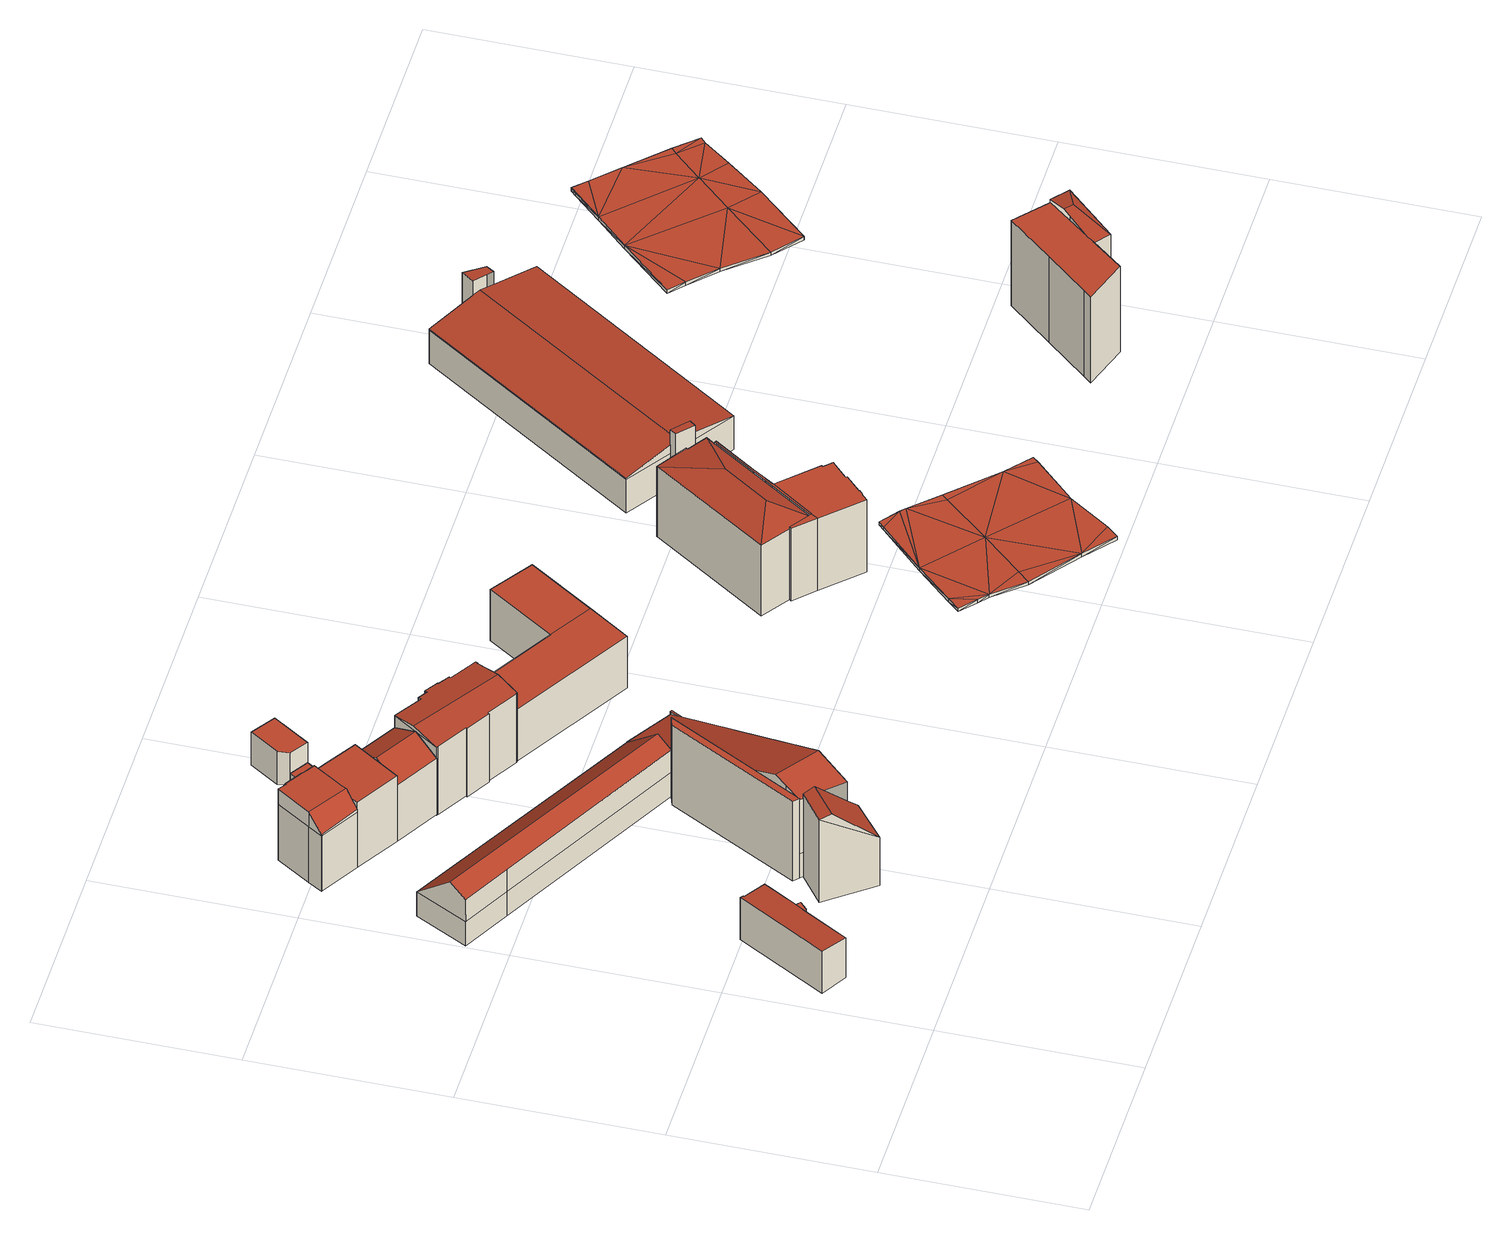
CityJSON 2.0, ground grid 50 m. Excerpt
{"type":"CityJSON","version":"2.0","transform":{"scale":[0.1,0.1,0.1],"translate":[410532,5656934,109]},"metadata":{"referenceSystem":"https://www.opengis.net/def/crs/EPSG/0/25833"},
"CityObjects":{
"building1":{"type":"Building","attributes":{"Gemeindeschluessel":14612000,"Geometrietyp2DReferenz":"3000","function":"31001_9998","roofType":"9999"},"children":["building1-1","building1-2"]},
"building1-1":{"type":"BuildingPart","attributes":{"Dachtyp_tdc":"tdcPolyFlatRoof","Dachneigung":4.95,"QualitaetDacherkennung":79,"Geometrietyp2DReferenz":"3000","measuredHeight":12.9,"roofType":"2100"},"parents":["building1"],"geometry":[{"type":"MultiSurface","lod":"2","boundaries":[[[0,1,2,3]],[[1,4,5,2]],[[4,6,7,5]],[[6,8,9,7]],[[8,10,11,9]],[[10,12,11]],[[13,14,15]],[[13,16,17,14]],[[16,18,19,17]],[[18,0,3,19]],[[18,16,13,10,8,6,4,1,0]],[[3,2,5,7,9,11,20,14,17,19]]],"semantics":{"surfaces":[{"type":"WallSurface"},{"type":"RoofSurface"},{"type":"GroundSurface"}],"values":[0,0,0,0,0,0,0,0,0,0,1,2]}}]},
"building1-2":{"type":"BuildingPart","attributes":{"Dachtyp_tdc":"tdcFreeFormRoof","Dachneigung":35.16,"QualitaetDacherkennung":42,"Geometrietyp2DReferenz":"3000","measuredHeight":11.89,"roofType":"5000"},"parents":["building1"],"geometry":[{"type":"MultiSurface","lod":"2","boundaries":[[[12,21,22,11]],[[21,23,24,22]],[[23,25,26,24]],[[25,27,28,26]],[[27,29,30,28]],[[29,31,32,30]],[[31,33,34,32]],[[33,15,14,34]],[[29,27,25,23,21,12,35]],[[35,15,33,31,29]],[[14,20,11,22,24,26,28,30,32,34]]],"semantics":{"surfaces":[{"type":"WallSurface"},{"type":"RoofSurface"},{"type":"GroundSurface"}],"values":[0,0,0,0,0,0,0,0,1,1,2]}}]},
"building2":{"type":"Building","attributes":{"Dachtyp_tdc":"tdcFreeFormRoof","Gemeindeschluessel":14612000,"Dachneigung":0.15,"QualitaetDacherkennung":58,"Geometrietyp2DReferenz":"3000","measuredHeight":21.71,"function":"31001_9998","roofType":"5000"},"geometry":[{"type":"Solid","lod":"2","boundaries":[[[[36,37,38,39]],[[37,40,41,38]],[[40,42,43,41]],[[42,44,45,43]],[[44,46,47,45]],[[46,48,49,47]],[[48,50,51,49]],[[50,52,53,51]],[[52,54,55,53]],[[54,56,57,55]],[[58,59,60,61,62]],[[54,63,64,56]],[[65,66,67]],[[68,67,66,69,64,63,70,71,59,58]],[[48,59,71,50]],[[50,71,70,52]],[[52,70,63,54]],[[56,64,69,72]],[[72,69,66,65,73]],[[37,68,58,40]],[[36,67,68,37]],[[73,65,67,36]],[[40,58,62,42]],[[42,62,61,44]],[[44,61,60,46]],[[46,60,59,48]],[[57,74,75,39,38,41,43,45,47,49,51,53,55]],[[56,72,74,57]],[[72,73,75,74]],[[73,36,39,75]]]],"semantics":{"surfaces":[{"type":"WallSurface"},{"type":"RoofSurface"},{"type":"GroundSurface"}],"values":[[0,0,0,0,0,0,0,0,0,0,1,1,1,1,0,0,0,0,0,0,0,0,0,0,0,0,2,0,0,0]]}}]},
"building3":{"type":"Building","attributes":{"Dachtyp_tdc":"tdcGableRoof","Gemeindeschluessel":14612000,"Dachneigung":41.76,"QualitaetDacherkennung":6,"Geometrietyp2DReferenz":"3000","measuredHeight":16.7,"function":"31001_9998","roofType":"3100"},"geometry":[{"type":"Solid","lod":"2","boundaries":[[[[76,77,78,79]],[[77,80,81,78]],[[80,82,83,81]],[[82,84,85,83]],[[84,76,79,85]],[[86,87,88,89,90]],[[80,89,88,91]],[[82,91,88,87,84]],[[80,91,82]],[[77,90,89,80]],[[76,86,90,77]],[[84,87,86,76]],[[79,78,81,83,85]]]],"semantics":{"surfaces":[{"type":"WallSurface"},{"type":"RoofSurface"},{"type":"GroundSurface"}],"values":[[0,0,0,0,0,1,1,0,0,0,0,0,2]]}}]},
"building4":{"type":"Building","attributes":{"Dachtyp_tdc":"tdcPolyFlatRoof","Gemeindeschluessel":14612000,"Dachneigung":0,"QualitaetDacherkennung":56,"Geometrietyp2DReferenz":"3000","measuredHeight":20.14,"function":"31001_9998","roofType":"1000"},"geometry":[{"type":"Solid","lod":"2","boundaries":[[[[92,93,75,43]],[[93,94,95,75]],[[94,96,97,95]],[[96,98,99,97]],[[98,92,43,99]],[[98,96,94,93,92]],[[43,75,95,97,99]]]],"semantics":{"surfaces":[{"type":"WallSurface"},{"type":"RoofSurface"},{"type":"GroundSurface"}],"values":[[0,0,0,0,0,1,2]]}}]},
"building5":{"type":"Building","attributes":{"Gemeindeschluessel":14612000,"Geometrietyp2DReferenz":"3000","function":"31001_9998","roofType":"9999"},"children":["building5-1","building5-2","building5-3","building5-4","building5-5"]},
"building5-1":{"type":"BuildingPart","attributes":{"Dachtyp_tdc":"tdcGableRoof","Dachneigung":22.24,"QualitaetDacherkennung":4,"Geometrietyp2DReferenz":"3000","measuredHeight":27.04,"roofType":"3100"},"parents":["building5"],"geometry":[{"type":"MultiSurface","lod":"2","boundaries":[[[100,101,102,103]],[[84,82,83,85]],[[82,104,105,83]],[[106,107,108,109,110]],[[111,112,113,114,115,116,117,118]],[[119,120,121,116,115,122,123,124,104]],[[106,125,123,122,107]],[[107,122,115,114,126,127,128]],[[84,120,119,82]],[[82,119,104]],[[100,111,118,101]],[[103,102,85,83,105,110,109,129]]],"semantics":{"surfaces":[{"type":"WallSurface"},{"type":"RoofSurface"},{"type":"GroundSurface"}],"values":[0,0,0,0,1,1,0,0,0,0,0,2]}}]},
"building5-2":{"type":"BuildingPart","attributes":{"Dachtyp_tdc":"tdcFreeFormRoof","Dachneigung":67.06,"QualitaetDacherkennung":9,"Geometrietyp2DReferenz":"3000","measuredHeight":10.99,"roofType":"5000"},"parents":["building5"],"geometry":[{"type":"MultiSurface","lod":"2","boundaries":[[[130,131,132,133]],[[108,134,135,109]],[[134,130,133,135]],[[136,134,108]],[[137,138,136,108,139]],[[137,139,131]],[[138,137,131,130]],[[136,138,130,134]],[[133,132,129,109,135]]],"semantics":{"surfaces":[{"type":"WallSurface"},{"type":"RoofSurface"},{"type":"GroundSurface"}],"values":[0,0,0,1,1,1,1,1,2]}}]},
"building5-3":{"type":"BuildingPart","attributes":{"Dachtyp_tdc":"tdcGableRoof","Dachneigung":44.33,"QualitaetDacherkennung":6,"Geometrietyp2DReferenz":"3000","measuredHeight":26.11,"roofType":"3100"},"parents":["building5"],"geometry":[{"type":"MultiSurface","lod":"2","boundaries":[[[140,141,142,132,131]],[[141,143,144,142]],[[143,145,111,100,103,144]],[[143,141,146]],[[141,140,126,113,147,146]],[[145,143,146,147]],[[132,142,144,103,129]]],"semantics":{"surfaces":[{"type":"WallSurface"},{"type":"RoofSurface"},{"type":"GroundSurface"}],"values":[0,0,0,0,1,1,2]}}]},
"building5-4":{"type":"BuildingPart","attributes":{"Dachtyp_tdc":"tdcPolyFlatRoof","Dachneigung":0,"QualitaetDacherkennung":0,"Geometrietyp2DReferenz":"3000","measuredHeight":24.32,"roofType":"9999"},"parents":["building5"],"geometry":[{"type":"MultiSurface","lod":"2","boundaries":[[[148,149,150,151,117,121]],[[151,150,152,102,101,118]],[[150,149,153,152]],[[149,148,120,84,85,153]],[[118,117,151]],[[121,120,148]],[[102,152,153,85]],[[101,102,85,84]],[[101,84,120,121,117,118]]],"semantics":{"surfaces":[{"type":"RoofSurface"},{"type":"WallSurface"},{"type":"GroundSurface"},{"type":"ClosureSurface","isClosure":"1","QuelleClosure":"LoD1Solid"}],"values":[0,1,1,1,1,1,2,3,3]}}]},
"building5-5":{"type":"BuildingPart","attributes":{"Dachtyp_tdc":"tdcPolyFlatRoof","Dachneigung":0,"QualitaetDacherkennung":0,"Geometrietyp2DReferenz":"3000","measuredHeight":8.44,"roofType":"1000"},"parents":["building5"],"geometry":[{"type":"MultiSurface","lod":"2","boundaries":[[[125,154,155,156,124]],[[156,155,157,105,104]],[[155,154,158,157]],[[154,125,106,110,158]],[[104,124,156]],[[105,157,158,110]],[[104,105,110,106]],[[104,106,125,124]]],"semantics":{"surfaces":[{"type":"RoofSurface"},{"type":"WallSurface"},{"type":"GroundSurface"},{"type":"ClosureSurface","isClosure":"1","QuelleClosure":"LoD1Solid"}],"values":[0,1,1,1,1,2,3,3]}}]},
"building6":{"type":"Building","attributes":{"Dachtyp_tdc":"tdcFreeFormRoof","Gemeindeschluessel":14612000,"Dachneigung":27.13,"QualitaetDacherkennung":11,"Geometrietyp2DReferenz":"3000","measuredHeight":5.05,"function":"31001_9998","roofType":"5000"},"geometry":[{"type":"Solid","lod":"2","boundaries":[[[[159,160,161,162]],[[163,159,162,164]],[[165,163,164,166]],[[165,166,167]],[[168,169,170,171,172,173,174,175,176,177,178,179,180,181,182,183,184,185,186,160,159,163,165,167,187]],[[168,187,188]],[[169,168,188,189]],[[190,97,95,191,192,193,194,195,196,197,198,199,200,201,202,203,204,205,206,207,208,209,210,211,212]],[[188,187,97,190]],[[187,167,95,97]],[[167,166,191,95]],[[166,164,192,191]],[[164,162,193,192]],[[162,161,194,193]],[[161,213,195,194]],[[213,214,196,195]],[[214,215,197,196]],[[215,216,198,197]],[[216,217,199,198]],[[217,218,200,199]],[[218,219,201,200]],[[219,220,202,201]],[[220,221,203,202]],[[221,222,204,203]],[[222,223,205,204]],[[223,224,206,205]],[[224,225,207,206]],[[225,226,208,207]],[[226,227,209,208]],[[227,228,210,209]],[[228,229,211,210]],[[229,189,212,211]],[[189,188,190,212]],[[170,169,189,229]],[[171,170,229,228]],[[172,171,228,227]],[[173,172,227,226]],[[174,173,226,225]],[[175,174,225,224]],[[176,175,224,223]],[[177,176,223,222]],[[178,177,222,221]],[[179,178,221,220]],[[180,179,220,219]],[[181,180,219,218]],[[182,181,218,217]],[[183,182,217,216]],[[184,183,216,215]],[[185,184,215,214]],[[186,185,214,213]],[[160,186,213,161]]]],"semantics":{"surfaces":[{"type":"RoofSurface"},{"type":"GroundSurface"},{"type":"WallSurface"}],"values":[[0,0,0,0,0,0,0,1,2,2,2,2,2,2,2,2,2,2,2,2,2,2,2,2,2,2,2,2,2,2,2,2,2,0,0,0,0,0,0,0,0,0,0,0,0,0,0,0,0,0,0]]}}]},
"building7":{"type":"Building","attributes":{"Dachtyp_tdc":"tdcGableRoof","Gemeindeschluessel":14612000,"Dachneigung":25.74,"QualitaetDacherkennung":68,"Geometrietyp2DReferenz":"3000","measuredHeight":20.72,"function":"31001_9998","roofType":"3100"},"geometry":[{"type":"Solid","lod":"2","boundaries":[[[[230,231,99,232]],[[231,233,97,99]],[[233,234,235,97]],[[234,230,232,235]],[[233,231,236]],[[230,234,237]],[[231,230,237,236]],[[234,233,236,237]],[[232,99,97,235]]]],"semantics":{"surfaces":[{"type":"WallSurface"},{"type":"RoofSurface"},{"type":"GroundSurface"}],"values":[[0,0,0,0,0,0,1,1,2]]}}]},
"building8":{"type":"Building","attributes":{"Dachtyp_tdc":"tdcPolyFlatRoof","Gemeindeschluessel":14612000,"Dachneigung":0,"QualitaetDacherkennung":65,"Geometrietyp2DReferenz":"3000","measuredHeight":3.81,"function":"31001_9998","roofType":"1000"},"geometry":[{"type":"Solid","lod":"2","boundaries":[[[[238,239,240,241]],[[239,242,243,240]],[[242,244,245,243]],[[244,238,241,245]],[[244,242,239,238]],[[241,240,243,245]]]],"semantics":{"surfaces":[{"type":"WallSurface"},{"type":"RoofSurface"},{"type":"GroundSurface"}],"values":[[0,0,0,0,1,2]]}}]},
"building9":{"type":"Building","attributes":{"Dachtyp_tdc":"tdcFreeFormRoof","Gemeindeschluessel":14612000,"Dachneigung":10.2,"QualitaetDacherkennung":40,"Geometrietyp2DReferenz":"3000","measuredHeight":22.29,"function":"31001_9998","roofType":"5000"},"geometry":[{"type":"Solid","lod":"2","boundaries":[[[[246,247,248,249,250,251,252,253,254,255,256]],[[257,258,259,260,261,262,263,264,265,266,267,268,252,251]],[[250,257,251]],[[268,253,252]],[[269,270,271,272,273,274,275,276,277,278,279,280,281,282,283,284,285,286,287,288,289]],[[249,248,283,282]],[[248,247,284,283]],[[247,246,285,284]],[[246,256,286,285]],[[256,255,287,286]],[[255,254,288,287]],[[254,253,289,288]],[[253,268,269,289]],[[268,267,270,269]],[[267,266,271,270]],[[266,265,272,271]],[[265,264,273,272]],[[264,263,274,273]],[[263,262,275,274]],[[262,261,276,275]],[[261,260,277,276]],[[260,259,278,277]],[[259,258,279,278]],[[258,257,280,279]],[[257,250,281,280]],[[250,249,282,281]]]],"semantics":{"surfaces":[{"type":"RoofSurface"},{"type":"WallSurface"},{"type":"GroundSurface"}],"values":[[0,0,1,1,2,1,1,1,1,1,1,1,1,1,1,1,1,1,1,1,1,1,1,1,1,1]]}}]},
"building10":{"type":"Building","attributes":{"Dachtyp_tdc":"tdcPolyFlatRoof","Gemeindeschluessel":14612000,"Dachneigung":0,"QualitaetDacherkennung":56,"Geometrietyp2DReferenz":"3000","measuredHeight":9.94,"function":"31001_9998","roofType":"1000"},"geometry":[{"type":"Solid","lod":"2","boundaries":[[[[290,291,292,245]],[[291,293,294,292]],[[293,295,296,294]],[[295,297,241,296]],[[297,290,245,241]],[[297,295,293,291,290]],[[245,292,294,296,241]]]],"semantics":{"surfaces":[{"type":"WallSurface"},{"type":"RoofSurface"},{"type":"GroundSurface"}],"values":[[0,0,0,0,0,1,2]]}}]},
"building11":{"type":"Building","attributes":{"name":"B&B Hotel","Gemeindeschluessel":14612000,"Geometrietyp2DReferenz":"3000","function":"31001_2071","roofType":"9999"},"children":["building11-1","building11-2"]},
"building11-1":{"type":"BuildingPart","attributes":{"Dachtyp_tdc":"tdcPolyFlatRoof","Dachneigung":0,"QualitaetDacherkennung":65,"Geometrietyp2DReferenz":"3000","measuredHeight":15.68,"roofType":"1000"},"parents":["building11"],"geometry":[{"type":"MultiSurface","lod":"2","boundaries":[[[298,299,300,301]],[[302,303,304,305]],[[303,298,301,304]],[[303,302,299,298]],[[301,300,305,304]]],"semantics":{"surfaces":[{"type":"WallSurface"},{"type":"RoofSurface"},{"type":"GroundSurface"}],"values":[0,0,0,1,2]}}]},
"building11-2":{"type":"BuildingPart","attributes":{"Dachtyp_tdc":"tdcPolyFlatRoof","Dachneigung":0,"QualitaetDacherkennung":56,"Geometrietyp2DReferenz":"3000","measuredHeight":15.72,"roofType":"1000"},"parents":["building11"],"geometry":[{"type":"MultiSurface","lod":"2","boundaries":[[[306,307,308,300,299]],[[307,309,310,308]],[[309,311,312,310]],[[311,313,302,305,312]],[[313,311,309,307,306]],[[300,308,310,312,305]]],"semantics":{"surfaces":[{"type":"WallSurface"},{"type":"RoofSurface"},{"type":"GroundSurface"}],"values":[0,0,0,0,1,2]}}]},
"building12":{"type":"Building","attributes":{"name":"Leonardo Hotel","Gemeindeschluessel":14612000,"Geometrietyp2DReferenz":"3000","function":"31001_2071","roofType":"9999"},"children":["building12-1","building12-2","building12-3","building12-4","building12-5"]},
"building12-1":{"type":"BuildingPart","attributes":{"Dachtyp_tdc":"tdcPolyFlatRoof","Dachneigung":12.31,"QualitaetDacherkennung":57,"Geometrietyp2DReferenz":"3000","measuredHeight":4.43,"roofType":"2100"},"parents":["building12"],"geometry":[{"type":"MultiSurface","lod":"2","boundaries":[[[314,315,316,317]],[[315,318,319,316]],[[318,320,321,319]],[[320,318,315,314]],[[317,316,319,321]]],"semantics":{"surfaces":[{"type":"WallSurface"},{"type":"RoofSurface"},{"type":"GroundSurface"}],"values":[0,0,0,1,2]}}]},
"building12-2":{"type":"BuildingPart","attributes":{"Dachtyp_tdc":"tdcPolyFlatRoof","Dachneigung":0,"QualitaetDacherkennung":54,"Geometrietyp2DReferenz":"3000","measuredHeight":22.16,"roofType":"1000"},"parents":["building12"],"geometry":[{"type":"MultiSurface","lod":"2","boundaries":[[[322,323,324,325,326,327,328,329,330,331,332,333,334]],[[335,336,337,338,339,340,341,342,343,344,345,346,347]],[[332,331,338,337]],[[331,330,339,338]],[[330,329,340,339]],[[329,328,341,340]],[[328,327,342,341]],[[327,326,343,342]],[[326,325,344,343]],[[325,324,345,344]],[[324,323,346,345]],[[323,322,347,346]],[[322,334,335,347]]],"semantics":{"surfaces":[{"type":"RoofSurface"},{"type":"GroundSurface"},{"type":"WallSurface"}],"values":[0,1,2,2,2,2,2,2,2,2,2,2,2]}}]},
"building12-3":{"type":"BuildingPart","attributes":{"Dachtyp_tdc":"tdcPolyFlatRoof","Dachneigung":0,"QualitaetDacherkennung":30,"Geometrietyp2DReferenz":"3000","measuredHeight":22.2,"roofType":"1000"},"parents":["building12"],"geometry":[{"type":"MultiSurface","lod":"2","boundaries":[[[348,349,350,351,352]],[[353,354,349,348,355]],[[335,352,351,356,336]],[[355,348,352,335,334]]],"semantics":{"surfaces":[{"type":"WallSurface"},{"type":"RoofSurface"},{"type":"GroundSurface"}],"values":[0,1,2,0]}}]},
"building12-4":{"type":"BuildingPart","attributes":{"Dachtyp_tdc":"tdcPolyFlatRoof","Dachneigung":0,"QualitaetDacherkennung":19,"Geometrietyp2DReferenz":"3000","measuredHeight":22.3,"roofType":"1000"},"parents":["building12"],"geometry":[{"type":"MultiSurface","lod":"2","boundaries":[[[357,358,317,359]],[[358,314,317]],[[360,361,332,337,321,320]],[[362,357,359,363,364]],[[362,365,366,361,360,358,357]],[[359,317,321,337,336,356,363]]],"semantics":{"surfaces":[{"type":"WallSurface"},{"type":"RoofSurface"},{"type":"GroundSurface"}],"values":[0,0,0,0,1,2]}}]},
"building12-5":{"type":"BuildingPart","attributes":{"Dachtyp_tdc":"tdcHipRoof","Dachneigung":15.11,"QualitaetDacherkennung":19,"Geometrietyp2DReferenz":"3000","measuredHeight":24.13,"roofType":"3200"},"parents":["building12"],"geometry":[{"type":"MultiSurface","lod":"2","boundaries":[[[350,367,368,351]],[[367,369,370,368]],[[369,371,372,370]],[[371,373,374,372]],[[373,375,376,374]],[[375,377,378,376]],[[377,364,363,378]],[[377,375,373,371,369,379]],[[367,350,380,381]],[[369,367,381,379]],[[380,364,377,379,381]],[[351,368,370,372,374,376,378,363,356]]],"semantics":{"surfaces":[{"type":"WallSurface"},{"type":"RoofSurface"},{"type":"GroundSurface"}],"values":[0,0,0,0,0,0,0,1,1,1,1,2]}}]},
"building13":{"type":"Building","attributes":{"BodenHoehe":115.72,"gemHoehe":0,"BauwerkHoehe":1,"Erfassungsdatum_Objekt":"2021-12-02","Gemeindeschluessel":"14612000","Geometrietyp2DReferenz":"3000","measuredHeight":1,"function":"53001_1800"},"geometry":[{"type":"MultiSurface","lod":"2","boundaries":[[[382,383,384]],[[385,386,387]],[[387,386,383]],[[387,383,388]],[[388,383,389]],[[389,383,382]],[[390,391,392]],[[388,389,393]],[[388,393,390]],[[388,390,392]],[[393,389,394]],[[394,395,393]],[[396,382,384]],[[389,382,396]],[[397,398,399]],[[397,399,400]],[[389,396,398]],[[389,398,397]],[[389,397,394]],[[401,402,396]],[[396,402,398]],[[395,394,397]],[[384,383,403]],[[384,403,404]],[[383,386,405]],[[383,405,403]],[[386,385,406]],[[386,406,405]],[[385,387,407]],[[385,407,406]],[[387,388,408]],[[387,408,407]],[[388,392,409]],[[388,409,408]],[[392,391,410]],[[392,410,409]],[[391,390,411]],[[391,411,410]],[[390,393,412]],[[390,412,411]],[[393,395,413]],[[393,413,412]],[[395,397,414]],[[395,414,413]],[[397,400,415]],[[397,415,414]],[[400,399,416]],[[400,416,415]],[[399,417,416]],[[398,402,418]],[[398,418,417]],[[402,401,419]],[[402,419,418]],[[401,396,420]],[[401,420,419]],[[396,384,404]],[[396,404,420]],[[399,398,417]],[[404,403,421]],[[407,405,406]],[[403,405,407]],[[408,403,407]],[[422,403,408]],[[421,403,422]],[[409,410,411]],[[412,422,408]],[[411,412,408]],[[409,411,408]],[[423,422,412]],[[412,413,423]],[[404,421,420]],[[420,421,422]],[[415,416,414]],[[417,420,422]],[[414,417,422]],[[423,414,422]],[[420,418,419]],[[417,418,420]],[[414,423,413]],[[416,417,414]]],"semantics":{"surfaces":[{"type":"RoofSurface"},{"type":"WallSurface"},{"type":"GroundSurface"}],"values":[0,0,0,0,0,0,0,0,0,0,0,0,0,0,0,0,0,0,0,0,0,0,1,1,1,1,1,1,1,1,1,1,1,1,1,1,1,1,1,1,1,1,1,1,1,1,1,1,1,1,1,1,1,1,1,1,1,1,2,2,2,2,2,2,2,2,2,2,2,2,2,2,2,2,2,2,2,2,2,2]}}]},
"building14":{"type":"Building","attributes":{"name":"Parkhaus Mitte","Gemeindeschluessel":14612000,"Geometrietyp2DReferenz":"3000","function":"31001_2461","roofType":"9999"},"children":["building14-1","building14-2","building14-3"]},
"building14-1":{"type":"BuildingPart","attributes":{"Dachtyp_tdc":"tdcGableRoof","Dachneigung":10.12,"QualitaetDacherkennung":12,"Geometrietyp2DReferenz":"3000","measuredHeight":13.44,"roofType":"3100"},"parents":["building14"],"geometry":[{"type":"MultiSurface","lod":"2","boundaries":[[[424,425,426,427,428,429]],[[430,431,432,428,427,433]],[[434,430,433,435]],[[436,432,431,437]],[[437,431,430,434]],[[424,429,438]],[[439,426,425]],[[440,441,442,443,444,445,446,447]],[[424,438,441,440]],[[436,437,443,442]],[[437,434,444,443]],[[434,435,445,444]],[[439,425,447,446]],[[425,424,440,447]]],"semantics":{"surfaces":[{"type":"RoofSurface"},{"type":"WallSurface"},{"type":"GroundSurface"}],"values":[0,0,1,1,1,1,1,2,1,1,1,1,1,1]}}]},
"building14-2":{"type":"BuildingPart","attributes":{"Dachtyp_tdc":"tdcPolyFlatRoof","Dachneigung":7.95,"QualitaetDacherkennung":53,"Geometrietyp2DReferenz":"3000","measuredHeight":17.54,"roofType":"2100"},"parents":["building14"],"geometry":[{"type":"MultiSurface","lod":"2","boundaries":[[[448,449,450,451]],[[449,452,426,439,446,450]],[[453,448,451,445,435,433]],[[453,452,449,448]],[[451,450,446,445]]],"semantics":{"surfaces":[{"type":"WallSurface"},{"type":"RoofSurface"},{"type":"GroundSurface"}],"values":[0,0,0,1,2]}}]},
"building14-3":{"type":"BuildingPart","attributes":{"Dachtyp_tdc":"tdcPolyFlatRoof","Dachneigung":7.27,"QualitaetDacherkennung":49,"Geometrietyp2DReferenz":"3000","measuredHeight":17.49,"roofType":"2100"},"parents":["building14"],"geometry":[{"type":"MultiSurface","lod":"2","boundaries":[[[454,455,456,441,438,429]],[[455,457,458,456]],[[457,459,432,436,442,458]],[[457,455,454,459]],[[442,441,456,458]]],"semantics":{"surfaces":[{"type":"WallSurface"},{"type":"RoofSurface"},{"type":"GroundSurface"}],"values":[0,0,0,1,2]}}]},
"building15":{"type":"Building","attributes":{"Gemeindeschluessel":14612000,"Geometrietyp2DReferenz":"3000","function":"31001_9998","roofType":"9999"},"children":["building15-1","building15-2"]},
"building15-1":{"type":"BuildingPart","attributes":{"Dachtyp_tdc":"tdcHipAndGableRoof","Dachneigung":12.48,"QualitaetDacherkennung":33,"Geometrietyp2DReferenz":"3000","measuredHeight":28.25,"roofType":"5000"},"parents":["building15"],"geometry":[{"type":"MultiSurface","lod":"2","boundaries":[[[460,461,462,463,464]],[[461,465,466,462]],[[465,467,468,466]],[[465,461,469]],[[461,460,470,469]],[[467,465,469,470,471]],[[463,462,466,468]]],"semantics":{"surfaces":[{"type":"WallSurface"},{"type":"RoofSurface"},{"type":"GroundSurface"}],"values":[0,0,0,1,1,1,2]}}]},
"building15-2":{"type":"BuildingPart","attributes":{"Dachtyp_tdc":"tdcPolyFlatRoof","Dachneigung":0,"QualitaetDacherkennung":70,"Geometrietyp2DReferenz":"3000","measuredHeight":26.2,"roofType":"1000"},"parents":["building15"],"geometry":[{"type":"MultiSurface","lod":"2","boundaries":[[[472,473,474,475]],[[473,464,463,474]],[[476,477,478,468,467]],[[477,479,480,478]],[[479,481,482,480]],[[481,472,475,482]],[[481,479,477,476,471,483,464,473,472]],[[475,474,463,468,478,480,482]]],"semantics":{"surfaces":[{"type":"WallSurface"},{"type":"RoofSurface"},{"type":"GroundSurface"}],"values":[0,0,0,0,0,0,1,2]}}]},
"building16":{"type":"Building","attributes":{"Erfassungsdatum_Objekt":"2021-12-02","BodenHoehe":115.66,"gemHoehe":0,"BauwerkHoehe":1,"Gemeindeschluessel":"14612000","Geometrietyp2DReferenz":"3000","measuredHeight":1,"function":"53001_1800"},"geometry":[{"type":"MultiSurface","lod":"2","boundaries":[[[484,485,486]],[[484,486,487]],[[487,486,488]],[[487,488,489]],[[490,491,492]],[[493,494,495]],[[496,497,498]],[[498,491,496]],[[496,491,490]],[[496,490,484]],[[496,484,495]],[[495,484,499]],[[495,499,500]],[[495,500,493]],[[484,487,499]],[[487,489,499]],[[492,501,490]],[[490,501,502]],[[490,502,484]],[[484,502,485]],[[492,491,503]],[[492,503,504]],[[491,498,505]],[[491,505,503]],[[498,497,506]],[[498,506,505]],[[497,496,507]],[[497,507,506]],[[496,495,508]],[[496,508,507]],[[495,494,509]],[[495,509,508]],[[494,493,510]],[[494,510,509]],[[493,500,511]],[[493,511,510]],[[500,499,512]],[[500,512,511]],[[499,489,513]],[[499,513,512]],[[489,488,514]],[[488,486,515]],[[488,515,514]],[[486,485,516]],[[486,516,515]],[[485,502,517]],[[485,517,516]],[[489,514,513]],[[502,501,518]],[[502,518,517]],[[501,492,504]],[[501,504,518]],[[504,503,519]],[[508,509,510]],[[505,506,507]],[[507,503,505]],[[519,503,507]],[[520,519,507]],[[508,520,507]],[[512,520,508]],[[511,512,508]],[[510,511,508]],[[512,521,520]],[[512,513,521]],[[519,518,504]],[[517,518,519]],[[520,517,519]],[[516,517,520]],[[515,516,520]],[[521,515,520]],[[514,515,521]],[[513,514,521]]],"semantics":{"surfaces":[{"type":"RoofSurface"},{"type":"WallSurface"},{"type":"GroundSurface"}],"values":[0,0,0,0,0,0,0,0,0,0,0,0,0,0,0,0,0,0,0,0,1,1,1,1,1,1,1,1,1,1,1,1,1,1,1,1,1,1,1,1,1,1,1,1,1,1,1,1,1,1,1,1,2,2,2,2,2,2,2,2,2,2,2,2,2,2,2,2,2,2,2,2]}}]}
},
"vertices":[
[183,505,139],[192,500,138],[192,500,10],[183,505,10],[191,498,138],[191,498,10],[250,465,132],[250,465,10],[245,456,132],[245,456,10],[215,404,132],[215,404,10],[215,404,99],[188,359,132],[188,359,10],[188,359,112],[120,239,132],[120,239,10],[54,277,139],[54,277,10],[200,378,10],
[212,399,104],[212,399,10],[207,391,114],[207,391,10],[216,385,114],[216,385,10],[219,378,119],[219,378,10],[214,370,129],[214,370,10],[207,356,117],[207,356,10],[197,353,112],[197,353,10],[200,378,129],
[277,1535,177],[228,1457,177],[228,1457,7],[277,1535,7],[221,1445,177],[221,1445,7],[200,1413,177],[200,1413,7],[102,1470,177],[102,1470,7],[100,1471,177],[100,1471,7],[123,1507,177],[123,1507,7],[180,1594,177],[180,1594,7],[199,1581,177],[199,1581,7],[210,1598,177],[210,1598,7],[254,1571,177],[254,1571,7],[221,1445,224],[123,1507,224],[100,1471,181],[102,1470,181],[200,1413,185],[201,1583,225],[245,1556,225],[278,1536,221],[247,1554,225],[277,1535,225],[228,1457,224],[244,1556,225],[199,1581,225],[180,1594,225],[244,1556,177],[278,1536,177],[244,1556,7],[278,1536,7],
[128,1041,81],[5,1106,81],[5,1106,7],[128,1041,7],[76,1240,81],[76,1240,7],[684,905,81],[684,905,7],[617,783,81],[617,783,7],[128,1041,148],[617,783,151],[637,820,174],[28,1148,174],[5,1106,148],[684,905,87],
[200,1413,208],[278,1536,208],[304,1520,208],[304,1520,7],[389,1468,208],[389,1468,7],[310,1348,208],[310,1348,7],
[431,422,81],[424,428,81],[424,428,7],[431,422,7],[808,835,81],[808,835,7],[702,655,81],[619,513,81],[619,513,69],[619,513,7],[702,655,7],[431,422,247],[446,407,246],[472,384,244],[517,341,241],[565,421,277],[461,495,277],[428,434,250],[424,428,247],[684,905,88],[617,783,144],[493,554,250],[619,513,234],[702,655,167],[796,815,91],[702,655,91],[517,341,183],[517,341,176],[517,341,81],[517,341,7],
[567,345,69],[539,321,69],[539,321,7],[567,345,7],[637,474,69],[637,474,7],[617,474,112],[539,344,109],[551,358,117],[517,341,69],
[539,321,155],[447,245,153],[447,245,7],[355,364,260],[355,364,7],[431,422,261],[375,338,268],[454,401,268],
[617,783,250],[591,773,250],[411,441,250],[424,428,250],[411,441,7],[591,773,7],
[713,655,91],[812,833,91],[808,835,91],[812,833,7],[713,655,7],
[316,1522,50],[320,1523,51],[312,1530,45],[310,1528,45],[313,1522,49],[308,1526,45],[310,1521,47],[306,1523,45],[304,1520,45],[382,1499,57],[355,1516,57],[353,1517,57],[351,1518,57],[350,1518,57],[349,1519,57],[347,1520,57],[346,1520,57],[344,1521,56],[343,1521,56],[341,1522,56],[339,1522,56],[337,1522,55],[334,1523,55],[332,1523,54],[330,1523,54],[328,1523,53],[325,1523,52],[322,1523,51],[389,1468,45],[412,1506,45],[367,1535,45],[412,1506,7],[306,1523,7],[308,1526,7],[310,1528,7],[312,1530,7],[315,1532,7],[317,1534,7],[320,1536,7],[322,1538,7],[325,1539,7],[328,1540,7],[332,1541,7],[336,1542,7],[339,1542,7],[342,1542,7],[346,1542,7],[349,1542,7],[352,1542,7],[355,1541,7],[358,1540,7],[361,1539,7],[363,1537,7],[367,1535,7],[315,1532,45],[317,1534,45],[320,1536,45],[322,1538,45],[325,1539,45],[328,1540,45],[332,1541,45],[336,1542,45],[339,1542,45],[342,1542,45],[346,1542,45],[349,1542,45],[352,1542,45],[355,1541,45],[358,1540,45],[361,1539,45],[363,1537,45],
[421,1284,179],[310,1348,179],[421,1284,7],[389,1468,179],[499,1404,179],[499,1404,7],[350,1408,214],[460,1344,214],
[475,1603,46],[412,1506,46],[412,1506,8],[475,1603,8],[367,1535,46],[367,1535,8],[430,1632,46],[430,1632,8],
[561,1197,215],[563,1201,215],[641,1154,216],[642,1156,216],[645,1154,216],[681,1208,228],[463,1349,228],[421,1284,214],[424,1282,214],[501,1236,215],[500,1233,214],[719,1267,216],[720,1266,216],[725,1273,214],[657,1314,215],[660,1318,214],[632,1336,214],[634,1338,213],[601,1360,213],[596,1353,215],[573,1368,215],[568,1360,216],[499,1404,216],[499,1404,5],[568,1360,5],[573,1368,5],[596,1353,5],[601,1360,5],[634,1338,5],[632,1336,5],[660,1318,5],[657,1314,5],[725,1273,5],[720,1266,5],[719,1267,5],[645,1154,5],[642,1156,5],[641,1154,5],[563,1201,5],[561,1197,5],[500,1233,5],[501,1236,5],[424,1282,5],[421,1284,5],
[430,1632,108],[427,1662,108],[427,1662,8],[476,1737,108],[476,1737,8],[537,1697,108],[537,1697,8],[475,1603,108],
[1132,1247,164],[1021,1080,164],[1021,1080,7],[1132,1247,7],[911,1145,164],[1026,1318,164],[1026,1318,7],[911,1145,7],
[1021,1080,165],[950,974,165],[950,974,7],[645,1154,165],[645,1154,7],[715,1260,165],[715,1260,7],[911,1145,165],
[1498,822,52],[1519,808,57],[1519,808,13],[1498,822,13],[1496,773,57],[1496,773,13],[1475,787,52],[1475,787,13],
[1465,545,234],[1482,562,234],[1483,561,234],[1492,569,234],[1490,570,234],[1530,609,234],[1527,612,234],[1569,652,234],[1549,672,234],[1552,675,234],[1462,767,234],[1386,655,234],[1375,637,234],[1375,637,13],[1386,655,13],[1462,767,13],[1552,675,13],[1549,672,13],[1569,652,13],[1527,612,13],[1530,609,13],[1490,570,13],[1492,569,13],[1483,561,13],[1482,562,13],[1465,545,13],
[1326,687,235],[1330,692,235],[1330,692,229],[1330,692,13],[1326,687,13],[1386,655,235],[1382,657,235],[1375,637,235],[1382,657,13],
[1569,928,236],[1498,822,236],[1569,928,13],[1475,787,236],[1462,767,236],[1566,931,236],[1566,931,13],[1566,931,230],[1382,657,236],[1386,655,236],
[1259,740,229],[1259,740,13],[1458,1037,229],[1458,1037,13],[1460,1040,228],[1460,1040,13],[1536,990,229],[1536,990,13],[1534,986,229],[1534,986,13],[1582,954,230],[1582,954,13],[1463,879,254],[1382,657,230],[1383,761,254],
[1485,192,77],[1394,237,77],[1458,162,77],[1330,294,77],[1370,258,77],[1357,323,77],[1441,414,77],[1579,296,77],[1616,507,77],[1569,544,77],[1555,529,77],[1629,496,77],[1681,413,77],[1694,428,77],[1582,69,77],[1808,313,77],[1758,141,77],[1858,245,77],[1871,260,77],[1659,5,77],[1686,35,77],[1394,237,67],[1458,162,67],[1370,258,67],[1330,294,67],[1357,323,67],[1441,414,67],[1555,529,67],[1569,544,67],[1616,507,67],[1629,496,67],[1694,428,67],[1808,313,67],[1871,260,67],[1858,245,67],[1758,141,67],[1686,35,67],[1659,5,67],[1582,69,67],[1485,192,67],[1579,296,67],[1681,413,67],
[1790,945,117],[2168,1510,117],[2058,1583,141],[2024,1606,148],[1647,1041,148],[1679,1019,141],[1896,1692,120],[1518,1127,120],[1629,1053,144],[2006,1618,144],[1896,1692,117],[2006,1618,117],[1629,1053,117],[1518,1127,117],[1679,1019,117],[2058,1583,117],[1790,945,14],[1679,1019,14],[1629,1053,14],[1518,1127,14],[1896,1692,14],[2006,1618,14],[2058,1583,14],[2168,1510,14],
[2027,1649,189],[2071,1603,180],[2071,1603,14],[2027,1649,14],[2058,1583,180],[2006,1618,189],
[1679,1019,181],[1668,1004,181],[1668,1004,14],[1619,1037,189],[1619,1037,14],[1629,1053,189],
[2505,388,288],[2547,353,288],[2547,353,16],[2505,388,16],[2505,388,278],[2440,227,274],[2440,227,16],[2401,259,273],[2401,259,16],[2491,328,298],[2471,345,298],[2413,273,278],
[2326,344,278],[2424,458,278],[2424,458,16],[2326,344,16],[2401,259,278],[2335,177,278],[2335,177,16],[2216,215,278],[2216,215,16],[2233,235,278],[2233,235,16],[2430,295,278],
[2596,1240,77],[2663,1188,77],[2716,1257,77],[2665,1312,77],[2730,1271,77],[2679,1326,77],[2515,1151,77],[2311,1115,77],[2393,1018,77],[2490,1514,77],[2476,1500,77],[2409,1428,77],[2330,1346,77],[2209,1213,77],[2246,1179,77],[2587,1418,77],[2523,1481,77],[2465,958,77],[2587,1091,77],[2311,1115,67],[2393,1018,67],[2246,1179,67],[2209,1213,67],[2330,1346,67],[2409,1428,67],[2476,1500,67],[2490,1514,67],[2523,1481,67],[2587,1418,67],[2679,1326,67],[2730,1271,67],[2716,1257,67],[2663,1188,67],[2587,1091,67],[2465,958,67],[2515,1151,67],[2596,1240,67],[2665,1312,67]
]}
